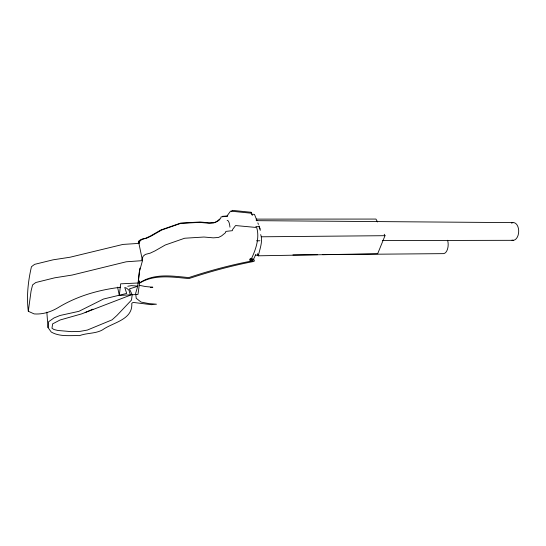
<?xml version="1.0" encoding="UTF-8"?>
<svg xmlns="http://www.w3.org/2000/svg" width="546" height="546" viewBox="0 0 546 546"><rect width="100%" height="100%" fill="white"/><g stroke="black" fill="none" stroke-linecap="round" stroke-linejoin="round"><path stroke-width="0.82" d="M260.708 234.589C262.995 241.462 259.835 249.051 258.272 255.808L377.675 253.726L384.998 235.688L384.207 234.241M137.708 286.281L135.647 293.366L136.234 298.307L141.066 302.081L148.949 303.59L156.47 304.197L151.379 304.695L133.081 302.402L131.777 303.358C132.971 319.929 112.947 322.331 102.58 329.825C95.741 333.797 86.93 332.807 79.511 335.64C70.059 335.292 59.842 337.012 51.249 332.043L48.034 327.586L48.498 321.812L53.938 317.977L60.012 315.486L78.89 311.329L103.481 299.037L126.699 293.434L124.761 287.503L126.46 288.07L128.958 290.185L130.46 295.147L81.839 313.82L60.046 320.004L52.628 323.874L51.966 328.262L54.034 329.545L57.978 330.487L71.553 331.647L80.037 331.374L87.346 330.057L112.08 319.84L116.987 315.397L131.511 300.034L132.173 294.765L129.436 288.895L137.708 286.281L139.264 272.058L142.499 260.633L138.909 243.393L139.926 241.127L142.103 239.305L146.894 238.07L151.447 235.913L161.63 230.043L180.637 223.423L199.563 222.365L208.743 223.239L213.882 222.891L216.946 221.314L220.761 218.154L221.034 216.892L227.457 216.223L227.743 214.953L230.576 211.125L251.324 213.22L252.341 215.424M138.452 280.903L139.906 268.093M119.321 295.447L120.646 283.838L139.551 282.924L137.981 294.437L119.321 295.447L117.588 287.155M120.611 287.237L119.001 287.442C97.973 290.138 77.416 296.075 59.132 307.023C51.611 311.691 43.059 314.598 34.125 313.909L28.303 311.268L31.074 291.004L32.589 284.896L35.818 282.507L54.798 277.798L72.099 275.061L126.215 261.793L142.499 260.633M138.261 242.745L138.821 241.148L140.745 239.53L145.707 238.247L150.416 236.022L160.954 229.948L180.637 223.089L200.225 221.997L209.725 222.898L215.035 222.543L217.574 221.232M141.817 259.876L143.113 256.258L145.332 254.422L150.218 253.146L154.866 250.955L165.261 245.004L184.657 238.233L203.938 237.032L213.281 237.844L218.509 237.462L221.642 235.858L225.539 232.664L225.826 231.402L232.364 230.678L232.664 229.409L235.572 225.553L256.675 227.505C260.019 238.534 255.31 251.092 250.3 261.002L249.74 259.405M251.924 259.869L252.47 261.432L255.856 254.375M231.34 211.684L232.323 210.36L251.044 212.264L251.645 213.561M218.209 220.905L219.901 219.506M139.319 283.306C154.17 273.962 172.481 277.102 188.923 278.576C210.224 271.498 232.016 265.595 254.067 261.404L254.388 260.183L252.402 258.674L252.47 261.432M85.162 312.51L92.97 309.166M222.447 216.332L227.73 215.909M127.737 286.254L131.443 285.626L137.674 286.124M150.334 287.449L152.825 287.223L145.448 286.548L139.264 285.292M138.909 243.393L122.966 244.417L70.072 257.221L53.16 259.807L34.61 264.353L31.456 266.707C28.058 281.286 26.447 296.335 28.303 311.268M261.534 236.793L384.998 235.688M255.46 255.235L258.865 255.207M292.915 254.914L317.595 254.709M322.706 254.661L443.57 253.637A9.029 4.818 -89.7 0 0 447.611 240.274M256.511 240.772L259.916 240.766M382.412 240.554L513.417 240.322M256.108 219.123L375.955 219.069L377.525 221.963M256.142 220.659L512.878 222.618M255.801 226.488L259.152 226.795L260.265 230.392M139.005 281.463L140.11 282.582C154.538 273.041 172.645 276.105 188.786 277.586C209.405 270.734 230.501 265.028 251.843 260.981L252.156 259.787L250.225 258.333L250.3 261.002M256.975 220.557L254.47 214.401L251.74 214.128L251.044 212.264M257.855 222.884L258.442 224.433M259.029 225.983L260.203 229.081M257.432 253.658L258.238 255.89M138.964 280.46L139.551 282.924M138.821 241.148L139.23 243.12M46.833 312.135L48.034 327.586M511.472 223.116A8.879 5.494 -88.4 0 1 518.7 230.781A8.879 5.494 -88.4 0 1 511.991 240.172M227.143 220.434A10.224 2.73 89.9 0 1 229.962 227.177"/></g></svg>
